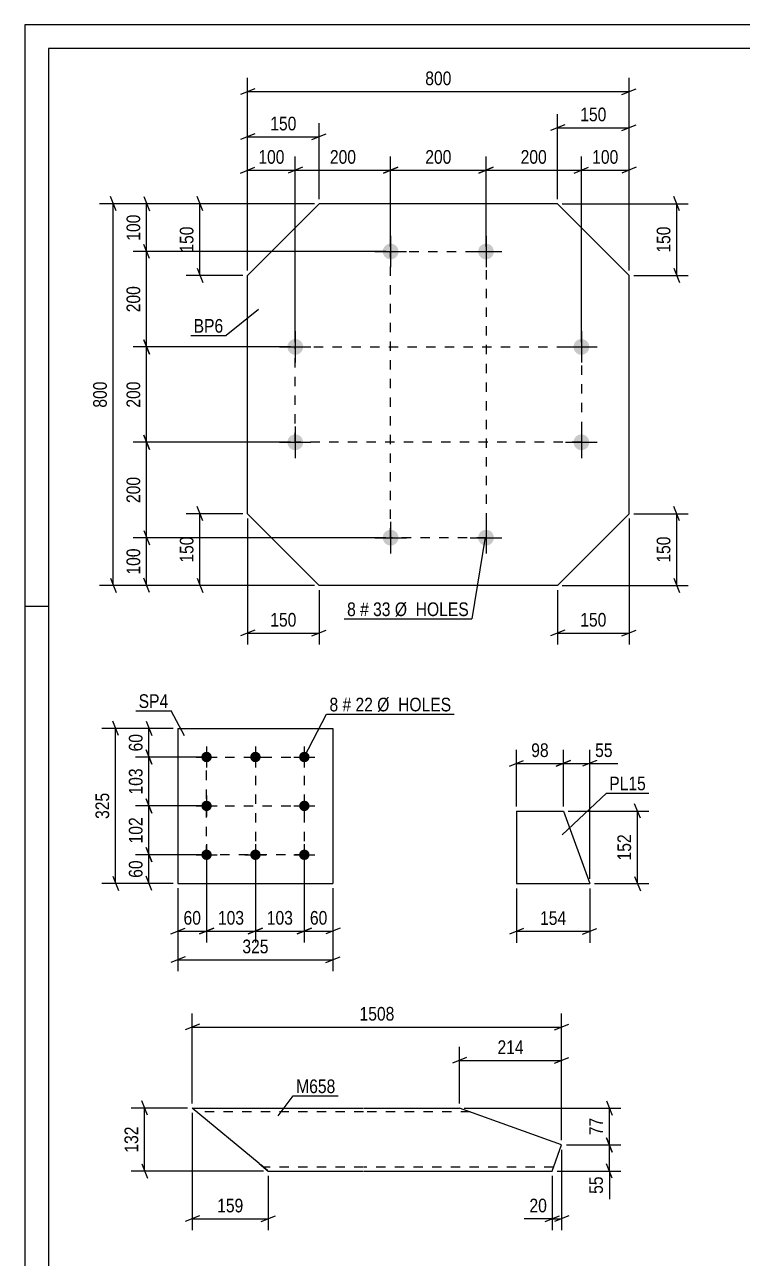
# Model space of a CAD drawing. Header units: millimetres. Extents: x 0 to 594, y 0 to 420.
# Drawn here: x 0 to 150.5, y 161.3 to 420 of the extents above; entities that cross this region are included whole.
import ezdxf

# ---------------------------------------------------------------- set-up
doc = ezdxf.new("R2010")
doc.units = ezdxf.units.MM
doc.linetypes.add('DXK_LINE_DOT2', pattern=[3.9198, 1.9599, -1.9599])
doc.styles.add('Arial Narrow', font='ARIALN.TTF', dxfattribs={"height": 0.2})

# ---------------------------------------------------------------- blocks, each defined once
blk = doc.blocks.new('Unknown-708355652-1130')
at = {"color": 5, "linetype": 'Continuous'}
for p, q in [((594, 420), (0, 420)), ((0, 420), (0, 0)), ((589, 415), (5, 415)), ((5, 415), (5, 5)), ((5, 298), (0, 298))]:
    blk.add_line(p, q, dxfattribs=at)
blk = doc.blocks.new('Part-708355652-8462 - 8461')
at = {"color": 2, "linetype": 'Continuous'}
for p, q in [((61.74, 382.44), (46.74, 367.44)), ((111.74, 382.44), (61.74, 382.44)), ((111.74, 382.44), (126.74, 367.44)), ((46.74, 317.44), (46.74, 367.44)), ((126.74, 317.44), (126.74, 367.44)), ((61.74, 302.44), (46.74, 317.44)), ((126.74, 317.44), (111.74, 302.44)), ((111.74, 302.44), (61.74, 302.44))]:
    blk.add_line(p, q, dxfattribs=at)
blk = doc.blocks.new('Bolt-708355652-8463 - 8461')
at = {"linetype": 'Continuous'}
for points in [[(76.74, 374.09, -1), (76.74, 370.79, -1)], [(96.74, 374.09, -1), (96.74, 370.79, -1)], [(56.74, 354.09, -1), (56.74, 350.79, -1)], [(116.74, 354.09, -1), (116.74, 350.79, -1)], [(56.74, 334.09, -1), (56.74, 330.79, -1)], [(116.74, 334.09, -1), (116.74, 330.79, -1)], [(76.74, 314.09, -1), (76.74, 310.79, -1)], [(96.74, 314.09, -1), (96.74, 310.79, -1)]]:
    blk.add_hatch(color=1, dxfattribs=at).paths.add_polyline_path(points)
at = {"color": 1, "linetype": 'Continuous'}
for p, q in [((76.74, 375.74), (76.74, 369.14)), ((96.74, 375.74), (96.74, 369.14)), ((73.44, 372.44), (80.04, 372.44)), ((93.44, 372.44), (100.04, 372.44)), ((56.74, 355.74), (56.74, 349.14)), ((116.74, 355.74), (116.74, 349.14)), ((53.44, 352.44), (60.04, 352.44)), ((113.44, 352.44), (120.04, 352.44)), ((56.74, 335.74), (56.74, 329.14)), ((116.74, 335.74), (116.74, 329.14)), ((53.44, 332.44), (60.04, 332.44)), ((113.44, 332.44), (120.04, 332.44)), ((76.74, 315.74), (76.74, 309.14)), ((96.74, 315.74), (96.74, 309.14)), ((73.44, 312.44), (80.04, 312.44)), ((93.44, 312.44), (100.04, 312.44))]:
    blk.add_line(p, q, dxfattribs=at)
blk = doc.blocks.new('Part-708355652-8470 - 8469')
at = {"color": 2, "linetype": 'Continuous'}
for p, q in [((49.15, 181.23), (35.15, 192.83)), ((35.15, 192.83), (71.08, 192.83)), ((71.18, 192.83), (91.18, 192.83)), ((112.6, 185.11), (91.18, 192.83)), ((110.63, 179.63), (112.6, 185.11)), ((49.15, 181.23), (51.08, 179.63)), ((51.08, 179.63), (71.08, 179.63)), ((71.18, 179.63), (110.63, 179.63))]:
    blk.add_line(p, q, dxfattribs=at)
at = {"color": 7, "linetype": 'DXK_LINE_DOT2'}
for p, q in [((71.08, 192.03), (36.12, 192.03)), ((93.4, 192.03), (71.18, 192.03)), ((50.93, 179.76), (49.15, 181.23)), ((49.83, 180.67), (49.89, 180.62)), ((50.04, 180.5), (50.11, 180.43)), ((71.08, 180.43), (50.11, 180.43)), ((110.92, 180.43), (71.18, 180.43))]:
    blk.add_line(p, q, dxfattribs=at)
blk = doc.blocks.new('Part-708355652-8556 - 8555')
at = {"color": 2, "linetype": 'Continuous'}
for p, q in [((32.14, 272.45), (32.14, 239.95)), ((32.14, 272.45), (64.64, 272.45)), ((64.64, 272.45), (64.64, 239.95)), ((32.14, 239.95), (64.64, 239.95))]:
    blk.add_line(p, q, dxfattribs=at)
blk = doc.blocks.new('Bolt-708355652-8557 - 8555')
at = {"linetype": 'Continuous'}
for points in [[(38.14, 267.55, -1), (38.14, 265.35, -1)], [(48.39, 267.55, -1), (48.39, 265.35, -1)], [(58.64, 267.55, -1), (58.64, 265.35, -1)], [(38.14, 257.3, -1), (38.14, 255.1, -1)], [(58.64, 257.3, -1), (58.64, 255.1, -1)], [(38.14, 247.05, -1), (38.14, 244.85, -1)], [(48.39, 247.05, -1), (48.39, 244.85, -1)], [(58.64, 247.05, -1), (58.64, 244.85, -1)]]:
    blk.add_hatch(color=1, dxfattribs=at).paths.add_polyline_path(points)
at = {"color": 1, "linetype": 'Continuous'}
for p, q in [((35.94, 266.45), (40.34, 266.45)), ((38.14, 268.65), (38.14, 264.25)), ((46.19, 266.45), (50.59, 266.45)), ((48.39, 268.65), (48.39, 264.25)), ((56.44, 266.45), (60.84, 266.45)), ((58.64, 268.65), (58.64, 264.25)), ((35.94, 256.2), (40.34, 256.2)), ((38.14, 258.4), (38.14, 254)), ((56.44, 256.2), (60.84, 256.2)), ((58.64, 258.4), (58.64, 254)), ((35.94, 245.95), (40.34, 245.95)), ((38.14, 248.15), (38.14, 243.75)), ((46.19, 245.95), (50.59, 245.95)), ((48.39, 248.15), (48.39, 243.75)), ((56.44, 245.95), (60.84, 245.95)), ((58.64, 248.15), (58.64, 243.75))]:
    blk.add_line(p, q, dxfattribs=at)
blk = doc.blocks.new('Part-708355652-8585 - 8584')
at = {"color": 2, "linetype": 'Continuous'}
for p, q in [((103.13, 255.1), (103.13, 239.9)), ((103.13, 255.1), (112.97, 255.1)), ((112.97, 255.1), (118.5, 239.9)), ((103.13, 239.9), (118.5, 239.9))]:
    blk.add_line(p, q, dxfattribs=at)
blk = doc.blocks.new('Rectangle-708355652-11738 - 8461')
at = {"color": 1, "linetype": 'DXK_LINE_DOT2'}
blk.add_lwpolyline([(76.74, 372.44), (96.74, 372.44), (96.74, 312.44), (76.74, 312.44), (76.74, 372.44)], close=True, dxfattribs=at)
blk = doc.blocks.new('Rectangle-708355652-11765 - 8555')
at = {"color": 1, "linetype": 'DXK_LINE_DOT2'}
blk.add_lwpolyline([(38.14, 266.45), (58.64, 266.45), (58.64, 245.95), (38.14, 245.95), (38.14, 266.45)], close=True, dxfattribs=at)
blk = doc.blocks.new('Rectangle-708355652-11755 - 8461')
at = {"color": 1, "linetype": 'DXK_LINE_DOT2'}
blk.add_lwpolyline([(56.74, 352.44), (116.74, 352.44), (116.74, 332.44), (56.74, 332.44), (56.74, 352.44)], close=True, dxfattribs=at)
blk = doc.blocks.new('Line-708355652-11775 - 8555')
at = {"color": 1, "linetype": 'DXK_LINE_DOT2'}
blk.add_line((48.39, 266.45), (48.39, 245.95), dxfattribs=at)
blk = doc.blocks.new('Line-708355652-11782 - 8555')
at = {"color": 1, "linetype": 'DXK_LINE_DOT2'}
blk.add_line((38.14, 256.2), (58.64, 256.2), dxfattribs=at)
blk = doc.blocks.new('StraightDimension-708355652-8966 - 8461')
at = {"color": 7, "linetype": 'Continuous'}
for p, q in [((19.17, 380.94), (17.97, 383.94)), ((60.74, 382.44), (15.72, 382.44)), ((18.57, 302.44), (18.57, 382.44)), ((17.97, 303.94), (19.17, 300.94)), ((60.74, 302.44), (15.72, 302.44))]:
    blk.add_line(p, q, dxfattribs=at)
at = {"color": 0}
blk.add_wipeout([(17.82, 345.78), (13.62, 345.78), (13.62, 339.1), (17.82, 339.1)], dxfattribs=at)
at = {"color": 3, "style": 'Arial Narrow'}
blk.add_text('800', height=2.863, rotation=90.0002, dxfattribs=at).set_placement((17.22, 339.7))
blk = doc.blocks.new('StraightDimension-708355652-8890 - 8461')
at = {"color": 7, "linetype": 'Continuous'}
for p, q in [((126.74, 316.44), (126.74, 290.04)), ((111.74, 301.44), (111.74, 290.04)), ((113.24, 293.04), (110.24, 291.84)), ((111.74, 292.44), (126.74, 292.44)), ((125.24, 291.84), (128.24, 293.04))]:
    blk.add_line(p, q, dxfattribs=at)
at = {"color": 0}
blk.add_wipeout([(122.58, 293.19), (122.58, 297.39), (115.9, 297.39), (115.9, 293.19)], dxfattribs=at)
at = {"color": 3, "style": 'Arial Narrow'}
blk.add_text('150', height=2.863, dxfattribs=at).set_placement((116.5, 293.79))
blk = doc.blocks.new('StraightDimension-708355652-8898 - 8461')
at = {"color": 7, "linetype": 'Continuous'}
for p, q in [((111.74, 383.44), (111.74, 401.25)), ((126.74, 368.44), (126.74, 401.25)), ((113.24, 399), (110.24, 397.8)), ((111.74, 398.4), (126.74, 398.4)), ((125.24, 397.8), (128.24, 399))]:
    blk.add_line(p, q, dxfattribs=at)
at = {"color": 0}
blk.add_wipeout([(122.58, 399.15), (122.58, 403.35), (115.9, 403.35), (115.9, 399.15)], dxfattribs=at)
at = {"color": 3, "style": 'Arial Narrow'}
blk.add_text('150', height=2.863, dxfattribs=at).set_placement((116.5, 399.75))
blk = doc.blocks.new('StraightDimension-708355652-8906 - 8461')
at = {"color": 7, "linetype": 'Continuous'}
for p, q in [((137.34, 380.94), (136.14, 383.94)), ((112.74, 382.44), (139.14, 382.44)), ((136.74, 367.44), (136.74, 382.44)), ((127.74, 367.44), (139.14, 367.44)), ((136.14, 368.94), (137.34, 365.94))]:
    blk.add_line(p, q, dxfattribs=at)
at = {"color": 0}
blk.add_wipeout([(135.99, 378.28), (131.79, 378.28), (131.79, 371.6), (135.99, 371.6)], dxfattribs=at)
at = {"color": 3, "style": 'Arial Narrow'}
blk.add_text('150', height=2.863, rotation=90.0002, dxfattribs=at).set_placement((135.39, 372.2))
blk = doc.blocks.new('StraightDimension-708355652-8894 - 8461')
at = {"color": 7, "linetype": 'Continuous'}
for p, q in [((46.74, 316.44), (46.74, 290.04)), ((61.74, 301.44), (61.74, 290.04)), ((48.24, 293.04), (45.24, 291.84)), ((46.74, 292.44), (61.74, 292.44)), ((60.24, 291.84), (63.24, 293.04))]:
    blk.add_line(p, q, dxfattribs=at)
at = {"color": 0}
blk.add_wipeout([(57.58, 293.19), (57.58, 297.39), (50.9, 297.39), (50.9, 293.19)], dxfattribs=at)
at = {"color": 3, "style": 'Arial Narrow'}
blk.add_text('150', height=2.863, dxfattribs=at).set_placement((51.5, 293.79))
blk = doc.blocks.new('StraightDimension-708355652-8902 - 8461')
at = {"color": 7, "linetype": 'Continuous'}
for p, q in [((46.74, 368.44), (46.74, 399.34)), ((61.74, 383.44), (61.74, 399.34)), ((48.24, 397.09), (45.24, 395.89)), ((46.74, 396.49), (61.74, 396.49)), ((60.24, 395.89), (63.24, 397.09))]:
    blk.add_line(p, q, dxfattribs=at)
at = {"color": 0}
blk.add_wipeout([(57.58, 397.24), (57.58, 401.44), (50.9, 401.44), (50.9, 397.24)], dxfattribs=at)
at = {"color": 3, "style": 'Arial Narrow'}
blk.add_text('150', height=2.863, dxfattribs=at).set_placement((51.5, 397.84))
blk = doc.blocks.new('StraightDimension-708355652-8910 - 8461')
at = {"color": 7, "linetype": 'Continuous'}
for p, q in [((137.34, 315.94), (136.14, 318.94)), ((127.74, 317.44), (139.14, 317.44)), ((136.74, 302.44), (136.74, 317.44)), ((136.14, 303.94), (137.34, 300.94)), ((112.74, 302.44), (139.14, 302.44))]:
    blk.add_line(p, q, dxfattribs=at)
at = {"color": 0}
blk.add_wipeout([(135.99, 313.28), (131.79, 313.28), (131.79, 306.6), (135.99, 306.6)], dxfattribs=at)
at = {"color": 3, "style": 'Arial Narrow'}
blk.add_text('150', height=2.863, rotation=90.0002, dxfattribs=at).set_placement((135.39, 307.2))
blk = doc.blocks.new('StraightDimension-708355652-8914 - 8461')
at = {"color": 7, "linetype": 'Continuous'}
for p, q in [((37.34, 380.94), (36.14, 383.94)), ((60.74, 382.44), (33.89, 382.44)), ((36.74, 367.44), (36.74, 382.44)), ((45.74, 367.44), (33.89, 367.44)), ((36.14, 368.94), (37.34, 365.94))]:
    blk.add_line(p, q, dxfattribs=at)
at = {"color": 0}
blk.add_wipeout([(35.99, 378.28), (31.79, 378.28), (31.79, 371.6), (35.99, 371.6)], dxfattribs=at)
at = {"color": 3, "style": 'Arial Narrow'}
blk.add_text('150', height=2.863, rotation=90.0002, dxfattribs=at).set_placement((35.39, 372.2))
blk = doc.blocks.new('StraightDimension-708355652-8918 - 8461')
at = {"color": 7, "linetype": 'Continuous'}
for p, q in [((37.34, 315.94), (36.14, 318.94)), ((45.74, 317.44), (33.89, 317.44)), ((36.74, 302.44), (36.74, 317.44)), ((36.14, 303.94), (37.34, 300.94)), ((60.74, 302.44), (33.89, 302.44))]:
    blk.add_line(p, q, dxfattribs=at)
at = {"color": 0}
blk.add_wipeout([(35.99, 313.28), (31.79, 313.28), (31.79, 306.6), (35.99, 306.6)], dxfattribs=at)
at = {"color": 3, "style": 'Arial Narrow'}
blk.add_text('150', height=2.863, rotation=90.0002, dxfattribs=at).set_placement((35.39, 307.2))
blk = doc.blocks.new('StraightDimension-708355652-8922 - 8461')
at = {"color": 7, "linetype": 'Continuous'}
for p, q in [((116.74, 353.44), (116.74, 392.34)), ((126.74, 368.44), (126.74, 392.34)), ((115.24, 388.89), (118.24, 390.09)), ((116.74, 389.49), (126.74, 389.49)), ((128.24, 390.09), (125.24, 388.89))]:
    blk.add_line(p, q, dxfattribs=at)
at = {"color": 0}
blk.add_wipeout([(125.08, 390.24), (125.08, 394.44), (118.4, 394.44), (118.4, 390.24)], dxfattribs=at)
at = {"color": 3, "style": 'Arial Narrow'}
blk.add_text('100', height=2.863, dxfattribs=at).set_placement((119, 390.84))
blk = doc.blocks.new('StraightDimension-708355652-8926 - 8461')
at = {"color": 7, "linetype": 'Continuous'}
for p, q in [((46.74, 368.44), (46.74, 392.34)), ((56.74, 353.44), (56.74, 392.34)), ((45.24, 388.89), (48.24, 390.09)), ((46.74, 389.49), (56.74, 389.49)), ((58.24, 390.09), (55.24, 388.89))]:
    blk.add_line(p, q, dxfattribs=at)
at = {"color": 0}
blk.add_wipeout([(55.08, 390.24), (55.08, 394.44), (48.4, 394.44), (48.4, 390.24)], dxfattribs=at)
at = {"color": 3, "style": 'Arial Narrow'}
blk.add_text('100', height=2.863, dxfattribs=at).set_placement((49, 390.84))
blk = doc.blocks.new('StraightDimension-708355652-8942 - 8461')
at = {"color": 7, "linetype": 'Continuous'}
for p, q in [((46.74, 368.44), (46.74, 408.82)), ((126.74, 368.44), (126.74, 408.82)), ((48.24, 406.57), (45.24, 405.37)), ((125.24, 405.37), (128.24, 406.57)), ((46.74, 405.97), (126.74, 405.97))]:
    blk.add_line(p, q, dxfattribs=at)
at = {"color": 0}
blk.add_wipeout([(90.08, 406.72), (90.08, 410.92), (83.4, 410.92), (83.4, 406.72)], dxfattribs=at)
at = {"color": 3, "style": 'Arial Narrow'}
blk.add_text('800', height=2.863, dxfattribs=at).set_placement((84, 407.32))
blk = doc.blocks.new('StraightDimension-708355652-8946 - 8461')
at = {"color": 7, "linetype": 'Continuous'}
for p, q in [((24.97, 383.94), (26.17, 380.94)), ((60.74, 382.44), (22.72, 382.44)), ((25.57, 372.44), (25.57, 382.44)), ((26.17, 370.94), (24.97, 373.94)), ((75.74, 372.44), (22.72, 372.44))]:
    blk.add_line(p, q, dxfattribs=at)
at = {"color": 0}
blk.add_wipeout([(24.82, 380.78), (20.62, 380.78), (20.62, 374.1), (24.82, 374.1)], dxfattribs=at)
at = {"color": 3, "style": 'Arial Narrow'}
blk.add_text('100', height=2.863, rotation=90.0002, dxfattribs=at).set_placement((24.22, 374.7))
blk = doc.blocks.new('StraightDimension-708355652-8950 - 8461')
at = {"color": 7, "linetype": 'Continuous'}
for p, q in [((24.97, 313.94), (26.17, 310.94)), ((75.74, 312.44), (22.72, 312.44)), ((25.57, 302.44), (25.57, 312.44)), ((26.17, 300.94), (24.97, 303.94)), ((60.74, 302.44), (22.72, 302.44))]:
    blk.add_line(p, q, dxfattribs=at)
at = {"color": 0}
blk.add_wipeout([(24.82, 310.78), (20.62, 310.78), (20.62, 304.1), (24.82, 304.1)], dxfattribs=at)
at = {"color": 3, "style": 'Arial Narrow'}
blk.add_text('100', height=2.863, rotation=90.0002, dxfattribs=at).set_placement((24.22, 304.7))
blk = doc.blocks.new('StraightDimension-708355652-13539 - 8461')
at = {"color": 7, "linetype": 'Continuous'}
for p, q in [((56.74, 353.44), (56.74, 392.34)), ((76.74, 373.44), (76.74, 392.34)), ((58.24, 390.09), (55.24, 388.89)), ((56.74, 389.49), (76.74, 389.49)), ((75.24, 388.89), (78.24, 390.09))]:
    blk.add_line(p, q, dxfattribs=at)
at = {"color": 0}
blk.add_wipeout([(70.08, 390.24), (70.08, 394.44), (63.4, 394.44), (63.4, 390.24)], dxfattribs=at)
at = {"color": 3, "style": 'Arial Narrow'}
blk.add_text('200', height=2.863, dxfattribs=at).set_placement((64, 390.84))
blk = doc.blocks.new('StraightDimension-708355652-13541 - 8461')
at = {"color": 7, "linetype": 'Continuous'}
for p, q in [((76.74, 373.44), (76.74, 392.34)), ((96.74, 373.44), (96.74, 392.34)), ((78.24, 390.09), (75.24, 388.89)), ((76.74, 389.49), (96.74, 389.49)), ((95.24, 388.89), (98.24, 390.09))]:
    blk.add_line(p, q, dxfattribs=at)
at = {"color": 0}
blk.add_wipeout([(90.08, 390.24), (90.08, 394.44), (83.4, 394.44), (83.4, 390.24)], dxfattribs=at)
at = {"color": 3, "style": 'Arial Narrow'}
blk.add_text('200', height=2.863, dxfattribs=at).set_placement((84, 390.84))
blk = doc.blocks.new('StraightDimension-708355652-13543 - 8461')
at = {"color": 7, "linetype": 'Continuous'}
for p, q in [((96.74, 373.44), (96.74, 392.34)), ((116.74, 353.44), (116.74, 392.34)), ((98.24, 390.09), (95.24, 388.89)), ((96.74, 389.49), (116.74, 389.49)), ((115.24, 388.89), (118.24, 390.09))]:
    blk.add_line(p, q, dxfattribs=at)
at = {"color": 0}
blk.add_wipeout([(110.08, 390.24), (110.08, 394.44), (103.4, 394.44), (103.4, 390.24)], dxfattribs=at)
at = {"color": 3, "style": 'Arial Narrow'}
blk.add_text('200', height=2.863, dxfattribs=at).set_placement((104, 390.84))
blk = doc.blocks.new('StraightDimension-708355652-13545 - 8461')
at = {"color": 7, "linetype": 'Continuous'}
for p, q in [((26.17, 330.94), (24.97, 333.94)), ((55.74, 332.44), (22.72, 332.44)), ((25.57, 312.44), (25.57, 332.44)), ((24.97, 313.94), (26.17, 310.94)), ((75.74, 312.44), (22.72, 312.44))]:
    blk.add_line(p, q, dxfattribs=at)
at = {"color": 0}
blk.add_wipeout([(24.82, 325.78), (20.62, 325.78), (20.62, 319.1), (24.82, 319.1)], dxfattribs=at)
at = {"color": 3, "style": 'Arial Narrow'}
blk.add_text('200', height=2.863, rotation=90.0002, dxfattribs=at).set_placement((24.22, 319.7))
blk = doc.blocks.new('StraightDimension-708355652-13547 - 8461')
at = {"color": 7, "linetype": 'Continuous'}
for p, q in [((55.74, 352.44), (22.72, 352.44)), ((26.17, 350.94), (24.97, 353.94)), ((25.57, 332.44), (25.57, 352.44)), ((24.97, 333.94), (26.17, 330.94)), ((55.74, 332.44), (22.72, 332.44))]:
    blk.add_line(p, q, dxfattribs=at)
at = {"color": 0}
blk.add_wipeout([(24.82, 345.78), (20.62, 345.78), (20.62, 339.1), (24.82, 339.1)], dxfattribs=at)
at = {"color": 3, "style": 'Arial Narrow'}
blk.add_text('200', height=2.863, rotation=90.0002, dxfattribs=at).set_placement((24.22, 339.7))
blk = doc.blocks.new('StraightDimension-708355652-13549 - 8461')
at = {"color": 7, "linetype": 'Continuous'}
for p, q in [((26.17, 370.94), (24.97, 373.94)), ((75.74, 372.44), (22.72, 372.44)), ((25.57, 352.44), (25.57, 372.44)), ((55.74, 352.44), (22.72, 352.44)), ((24.97, 353.94), (26.17, 350.94))]:
    blk.add_line(p, q, dxfattribs=at)
at = {"color": 0}
blk.add_wipeout([(24.82, 365.78), (20.62, 365.78), (20.62, 359.1), (24.82, 359.1)], dxfattribs=at)
at = {"color": 3, "style": 'Arial Narrow'}
blk.add_text('200', height=2.863, rotation=90.0002, dxfattribs=at).set_placement((24.22, 359.7))
blk = doc.blocks.new('StraightDimension-708355652-8986 - 8469')
at = {"color": 7, "linetype": 'Continuous'}
for p, q in [((122, 194.33), (123.2, 191.33)), ((92.18, 192.83), (125, 192.83)), ((122.6, 185.11), (122.6, 192.83)), ((123.2, 183.61), (122, 186.61)), ((113.6, 185.11), (125, 185.11))]:
    blk.add_line(p, q, dxfattribs=at)
at = {"color": 0}
blk.add_wipeout([(121.85, 191.4), (117.65, 191.4), (117.65, 186.55), (121.85, 186.55)], dxfattribs=at)
at = {"color": 3, "style": 'Arial Narrow'}
blk.add_text('77', height=2.863, rotation=90.0002, dxfattribs=at).set_placement((121.25, 187.15))
blk = doc.blocks.new('StraightDimension-708355652-8970 - 8469')
at = {"color": 7, "linetype": 'Continuous'}
for p, q in [((112.6, 184.11), (112.6, 167.23)), ((110.63, 178.63), (110.63, 167.23)), ((109.13, 169.03), (112.13, 170.23)), ((110.63, 169.63), (112.6, 169.63)), ((114.1, 170.23), (111.1, 169.03))]:
    blk.add_line(p, q, dxfattribs=at)
at = {"color": 0}
blk.add_wipeout([(110.1, 170.38), (110.1, 174.58), (105.25, 174.58), (105.25, 170.38)], dxfattribs=at)
at = {"color": 7, "linetype": 'Continuous'}
blk.add_line((110.63, 169.63), (104.72, 169.63), dxfattribs=at)
blk.add_line((110.63, 169.63), (104.72, 169.63), dxfattribs=at)
at = {"color": 3, "style": 'Arial Narrow'}
blk.add_text('20', height=2.863, dxfattribs=at).set_placement((105.85, 170.98))
blk = doc.blocks.new('StraightDimension-708355652-8976 - 8469')
at = {"color": 7, "linetype": 'Continuous'}
for p, q in [((35.15, 191.83), (35.15, 167.23)), ((51.08, 178.63), (51.08, 167.23)), ((36.65, 170.23), (33.65, 169.03)), ((35.15, 169.63), (51.08, 169.63)), ((49.58, 169.03), (52.58, 170.23))]:
    blk.add_line(p, q, dxfattribs=at)
at = {"color": 0}
blk.add_wipeout([(46.46, 170.38), (46.46, 174.58), (39.77, 174.58), (39.77, 170.38)], dxfattribs=at)
at = {"color": 3, "style": 'Arial Narrow'}
blk.add_text('159', height=2.863, dxfattribs=at).set_placement((40.37, 170.98))
blk = doc.blocks.new('StraightDimension-708355652-8981 - 8469')
at = {"color": 7, "linetype": 'Continuous'}
for p, q in [((91.18, 193.83), (91.18, 205.68)), ((112.6, 186.11), (112.6, 205.68)), ((92.68, 203.43), (89.68, 202.23)), ((91.18, 202.83), (112.6, 202.83)), ((111.1, 202.23), (114.1, 203.43))]:
    blk.add_line(p, q, dxfattribs=at)
at = {"color": 0}
blk.add_wipeout([(105.23, 203.58), (105.23, 207.78), (98.55, 207.78), (98.55, 203.58)], dxfattribs=at)
at = {"color": 3, "style": 'Arial Narrow'}
blk.add_text('214', height=2.863, dxfattribs=at).set_placement((99.15, 204.18))
blk = doc.blocks.new('StraightDimension-708355652-8987 - 8469')
at = {"color": 7, "linetype": 'Continuous'}
for p, q in [((122, 186.61), (123.2, 183.61)), ((113.6, 185.11), (125, 185.11)), ((122.6, 179.63), (122.6, 185.11)), ((123.2, 178.13), (122, 181.13)), ((111.63, 179.63), (125, 179.63))]:
    blk.add_line(p, q, dxfattribs=at)
at = {"color": 0}
blk.add_wipeout([(121.85, 179.11), (117.65, 179.11), (117.65, 174.25), (121.85, 174.25)], dxfattribs=at)
at = {"color": 7, "linetype": 'Continuous'}
blk.add_line((122.6, 179.63), (122.6, 173.73), dxfattribs=at)
blk.add_line((122.6, 179.63), (122.6, 173.73), dxfattribs=at)
at = {"color": 3, "style": 'Arial Narrow'}
blk.add_text('55', height=2.863, rotation=90.0002, dxfattribs=at).set_placement((121.25, 174.85))
blk = doc.blocks.new('StraightDimension-708355652-8998 - 8469')
at = {"color": 7, "linetype": 'Continuous'}
for p, q in [((25.75, 191.33), (24.55, 194.33)), ((34.15, 192.83), (22.3, 192.83)), ((25.15, 179.63), (25.15, 192.83)), ((24.55, 181.13), (25.75, 178.13)), ((50.08, 179.63), (22.3, 179.63))]:
    blk.add_line(p, q, dxfattribs=at)
at = {"color": 0}
blk.add_wipeout([(24.4, 189.58), (20.2, 189.58), (20.2, 182.89), (24.4, 182.89)], dxfattribs=at)
at = {"color": 3, "style": 'Arial Narrow'}
blk.add_text('132', height=2.863, rotation=90.0002, dxfattribs=at).set_placement((23.8, 183.49))
blk = doc.blocks.new('StraightDimension-708355652-9006 - 8469')
at = {"color": 7, "linetype": 'Continuous'}
for p, q in [((35.15, 193.83), (35.15, 212.68)), ((112.6, 186.11), (112.6, 212.68)), ((36.65, 210.43), (33.65, 209.23)), ((35.15, 209.83), (112.6, 209.83)), ((111.1, 209.23), (114.1, 210.43))]:
    blk.add_line(p, q, dxfattribs=at)
at = {"color": 0}
blk.add_wipeout([(78.13, 210.58), (78.13, 214.78), (69.62, 214.78), (69.62, 210.58)], dxfattribs=at)
at = {"color": 3, "style": 'Arial Narrow'}
blk.add_text('1508', height=2.863, dxfattribs=at).set_placement((70.22, 211.18))
blk = doc.blocks.new('StraightDimension-708355652-9174 - 8555')
at = {"color": 7, "linetype": 'Continuous'}
for p, q in [((31.14, 272.45), (23.21, 272.45)), ((25.46, 273.95), (26.66, 270.95)), ((26.06, 266.45), (26.06, 272.45)), ((37.14, 266.45), (23.21, 266.45)), ((26.66, 264.95), (25.46, 267.95))]:
    blk.add_line(p, q, dxfattribs=at)
at = {"color": 0}
blk.add_wipeout([(25.31, 271.88), (21.11, 271.88), (21.11, 267.02), (25.31, 267.02)], dxfattribs=at)
at = {"color": 3, "style": 'Arial Narrow'}
blk.add_text('60', height=2.863, rotation=90.0002, dxfattribs=at).set_placement((24.71, 267.62))
blk = doc.blocks.new('StraightDimension-708355652-13652 - 8555')
at = {"color": 7, "linetype": 'Continuous'}
for p, q in [((37.14, 266.45), (23.21, 266.45)), ((25.46, 267.95), (26.66, 264.95)), ((26.06, 256.2), (26.06, 266.45)), ((37.14, 256.2), (23.21, 256.2)), ((26.66, 254.7), (25.46, 257.7))]:
    blk.add_line(p, q, dxfattribs=at)
at = {"color": 0}
blk.add_wipeout([(25.31, 264.67), (21.11, 264.67), (21.11, 257.98), (25.31, 257.98)], dxfattribs=at)
at = {"color": 3, "style": 'Arial Narrow'}
blk.add_text('103', height=2.863, rotation=90.0002, dxfattribs=at).set_placement((24.71, 258.58))
blk = doc.blocks.new('StraightDimension-708355652-9177 - 8555')
at = {"color": 7, "linetype": 'Continuous'}
for p, q in [((37.14, 245.95), (23.21, 245.95)), ((25.46, 247.45), (26.66, 244.45)), ((26.06, 239.95), (26.06, 245.95)), ((26.66, 238.45), (25.46, 241.45)), ((31.14, 239.95), (23.21, 239.95))]:
    blk.add_line(p, q, dxfattribs=at)
at = {"color": 0}
blk.add_wipeout([(25.31, 245.38), (21.11, 245.38), (21.11, 240.52), (25.31, 240.52)], dxfattribs=at)
at = {"color": 3, "style": 'Arial Narrow'}
blk.add_text('60', height=2.863, rotation=90.0002, dxfattribs=at).set_placement((24.71, 241.12))
blk = doc.blocks.new('StraightDimension-708355652-9190 - 8555')
at = {"color": 7, "linetype": 'Continuous'}
for p, q in [((31.14, 272.45), (16.21, 272.45)), ((19.66, 270.95), (18.46, 273.95)), ((19.06, 239.95), (19.06, 272.45)), ((18.46, 241.45), (19.66, 238.45)), ((31.14, 239.95), (16.21, 239.95))]:
    blk.add_line(p, q, dxfattribs=at)
at = {"color": 0}
blk.add_wipeout([(18.31, 259.54), (14.11, 259.54), (14.11, 252.86), (18.31, 252.86)], dxfattribs=at)
at = {"color": 3, "style": 'Arial Narrow'}
blk.add_text('325', height=2.863, rotation=90.0002, dxfattribs=at).set_placement((17.71, 253.46))
blk = doc.blocks.new('StraightDimension-708355652-9194 - 8555')
at = {"color": 7, "linetype": 'Continuous'}
for p, q in [((58.64, 244.95), (58.64, 227.55)), ((64.64, 238.95), (64.64, 227.55)), ((57.14, 229.35), (60.14, 230.55)), ((66.14, 230.55), (63.14, 229.35)), ((58.64, 229.95), (64.64, 229.95))]:
    blk.add_line(p, q, dxfattribs=at)
at = {"color": 0}
blk.add_wipeout([(64.07, 230.7), (64.07, 234.9), (59.21, 234.9), (59.21, 230.7)], dxfattribs=at)
at = {"color": 3, "style": 'Arial Narrow'}
blk.add_text('60', height=2.863, dxfattribs=at).set_placement((59.81, 231.3))
blk = doc.blocks.new('StraightDimension-708355652-9197 - 8555')
at = {"color": 7, "linetype": 'Continuous'}
for p, q in [((38.14, 244.95), (38.14, 227.55)), ((32.14, 238.95), (32.14, 227.55)), ((30.64, 229.35), (33.64, 230.55)), ((39.64, 230.55), (36.64, 229.35)), ((32.14, 229.95), (38.14, 229.95))]:
    blk.add_line(p, q, dxfattribs=at)
at = {"color": 0}
blk.add_wipeout([(37.57, 230.7), (37.57, 234.9), (32.71, 234.9), (32.71, 230.7)], dxfattribs=at)
at = {"color": 3, "style": 'Arial Narrow'}
blk.add_text('60', height=2.863, dxfattribs=at).set_placement((33.31, 231.3))
blk = doc.blocks.new('StraightDimension-708355652-9210 - 8555')
at = {"color": 7, "linetype": 'Continuous'}
for p, q in [((32.14, 238.95), (32.14, 221.55)), ((64.64, 238.95), (64.64, 221.55)), ((33.64, 224.55), (30.64, 223.35)), ((32.14, 223.95), (64.64, 223.95)), ((63.14, 223.35), (66.14, 224.55))]:
    blk.add_line(p, q, dxfattribs=at)
at = {"color": 0}
blk.add_wipeout([(51.73, 224.7), (51.73, 228.9), (45.05, 228.9), (45.05, 224.7)], dxfattribs=at)
at = {"color": 3, "style": 'Arial Narrow'}
blk.add_text('325', height=2.863, dxfattribs=at).set_placement((45.65, 225.3))
blk = doc.blocks.new('StraightDimension-708355652-13650 - 8555')
at = {"color": 7, "linetype": 'Continuous'}
for p, q in [((37.14, 256.2), (23.21, 256.2)), ((25.46, 257.7), (26.66, 254.7)), ((26.06, 245.95), (26.06, 256.2)), ((37.14, 245.95), (23.21, 245.95)), ((26.66, 244.45), (25.46, 247.45))]:
    blk.add_line(p, q, dxfattribs=at)
at = {"color": 0}
blk.add_wipeout([(25.31, 254.42), (21.11, 254.42), (21.11, 247.73), (25.31, 247.73)], dxfattribs=at)
at = {"color": 3, "style": 'Arial Narrow'}
blk.add_text('102', height=2.863, rotation=90.0002, dxfattribs=at).set_placement((24.71, 248.33))
blk = doc.blocks.new('StraightDimension-708355652-13672 - 8555')
at = {"color": 7, "linetype": 'Continuous'}
for p, q in [((38.14, 244.95), (38.14, 227.55)), ((48.39, 244.95), (48.39, 227.55)), ((36.64, 229.35), (39.64, 230.55)), ((49.89, 230.55), (46.89, 229.35)), ((38.14, 229.95), (48.39, 229.95))]:
    blk.add_line(p, q, dxfattribs=at)
at = {"color": 0}
blk.add_wipeout([(46.61, 230.7), (46.61, 234.9), (39.92, 234.9), (39.92, 230.7)], dxfattribs=at)
at = {"color": 3, "style": 'Arial Narrow'}
blk.add_text('103', height=2.863, dxfattribs=at).set_placement((40.52, 231.3))
blk = doc.blocks.new('StraightDimension-708355652-13674 - 8555')
at = {"color": 7, "linetype": 'Continuous'}
for p, q in [((48.39, 244.95), (48.39, 227.55)), ((58.64, 244.95), (58.64, 227.55)), ((46.89, 229.35), (49.89, 230.55)), ((60.14, 230.55), (57.14, 229.35)), ((48.39, 229.95), (58.64, 229.95))]:
    blk.add_line(p, q, dxfattribs=at)
at = {"color": 0}
blk.add_wipeout([(56.86, 230.7), (56.86, 234.9), (50.17, 234.9), (50.17, 230.7)], dxfattribs=at)
at = {"color": 3, "style": 'Arial Narrow'}
blk.add_text('103', height=2.863, dxfattribs=at).set_placement((50.77, 231.3))
blk = doc.blocks.new('StraightDimension-708355652-9233 - 8584')
at = {"color": 7, "linetype": 'Continuous'}
for p, q in [((103.13, 238.9), (103.13, 227.5)), ((118.5, 238.9), (118.5, 227.5)), ((104.63, 230.5), (101.63, 229.3)), ((117, 229.3), (120, 230.5)), ((103.13, 229.9), (118.5, 229.9))]:
    blk.add_line(p, q, dxfattribs=at)
at = {"color": 0}
blk.add_wipeout([(114.16, 230.65), (114.16, 234.85), (107.47, 234.85), (107.47, 230.65)], dxfattribs=at)
at = {"color": 3, "style": 'Arial Narrow'}
blk.add_text('154', height=2.863, dxfattribs=at).set_placement((108.07, 231.25))
blk = doc.blocks.new('StraightDimension-708355652-9228 - 8584')
at = {"color": 7, "linetype": 'Continuous'}
for p, q in [((103.13, 256.1), (103.13, 267.95)), ((112.97, 256.1), (112.97, 267.95)), ((101.63, 264.5), (104.63, 265.7)), ((103.13, 265.1), (112.97, 265.1)), ((114.47, 265.7), (111.47, 264.5))]:
    blk.add_line(p, q, dxfattribs=at)
at = {"color": 0}
blk.add_wipeout([(110.48, 265.85), (110.48, 270.05), (105.62, 270.05), (105.62, 265.85)], dxfattribs=at)
at = {"color": 3, "style": 'Arial Narrow'}
blk.add_text('98', height=2.863, dxfattribs=at).set_placement((106.22, 266.45))
blk = doc.blocks.new('StraightDimension-708355652-9223 - 8584')
at = {"color": 7, "linetype": 'Continuous'}
for p, q in [((129.1, 253.6), (127.9, 256.6)), ((113.97, 255.1), (130.9, 255.1)), ((128.5, 239.9), (128.5, 255.1)), ((127.9, 241.4), (129.1, 238.4)), ((119.5, 239.9), (130.9, 239.9))]:
    blk.add_line(p, q, dxfattribs=at)
at = {"color": 0}
blk.add_wipeout([(127.75, 250.84), (123.55, 250.84), (123.55, 244.16), (127.75, 244.16)], dxfattribs=at)
at = {"color": 3, "style": 'Arial Narrow'}
blk.add_text('152', height=2.863, rotation=90.0002, dxfattribs=at).set_placement((127.15, 244.76))
blk = doc.blocks.new('StraightDimension-708355652-9227 - 8584')
at = {"color": 7, "linetype": 'Continuous'}
for p, q in [((112.97, 256.1), (112.97, 267.95)), ((118.5, 240.9), (118.5, 267.95)), ((111.47, 264.5), (114.47, 265.7)), ((112.97, 265.1), (118.5, 265.1)), ((120, 265.7), (117, 264.5))]:
    blk.add_line(p, q, dxfattribs=at)
at = {"color": 0}
blk.add_wipeout([(123.88, 265.85), (123.88, 270.05), (119.02, 270.05), (119.02, 265.85)], dxfattribs=at)
at = {"color": 7, "linetype": 'Continuous'}
blk.add_line((118.5, 265.1), (124.4, 265.1), dxfattribs=at)
blk.add_line((118.5, 265.1), (124.4, 265.1), dxfattribs=at)
at = {"color": 3, "style": 'Arial Narrow'}
blk.add_text('55', height=2.863, dxfattribs=at).set_placement((119.62, 266.45))
blk = doc.blocks.new('Mark-708355652-9488 - 8461')
at = {"color": 0}
blk.add_wipeout([(41.64, 355.42), (41.64, 358.42), (35.43, 358.42), (35.43, 355.42)], dxfattribs=at)
blk.add_wipeout([(41.64, 355.42), (41.64, 358.42), (35.43, 358.42), (35.43, 355.42)], dxfattribs=at)
at = {"color": 30, "linetype": 'Continuous'}
for p in [(49.03, 360.26), (34.83, 354.82)]:
    blk.add_line(p, (42.24, 354.82), dxfattribs=at)
at = {"color": 3, "style": 'Arial Narrow'}
blk.add_text('BP6', height=2.863, dxfattribs=at).set_placement((35.43, 355.42))
blk = doc.blocks.new('Mark-708355652-9491 - 8461')
at = {"color": 0}
blk.add_wipeout([(69.43, 296), (69.43, 299), (67.61, 299), (67.61, 296)], dxfattribs=at)
blk.add_wipeout([(69.43, 296), (69.43, 299), (67.61, 299), (67.61, 296)], dxfattribs=at)
blk.add_wipeout([(72.16, 296), (72.16, 299), (70.33, 299), (70.33, 296)], dxfattribs=at)
blk.add_wipeout([(72.16, 296), (72.16, 299), (70.33, 299), (70.33, 296)], dxfattribs=at)
at = {"color": 3, "style": 'Arial Narrow'}
blk.add_text('8', height=2.86, dxfattribs=at).set_placement((67.61, 296))
at = {"color": 0}
blk.add_wipeout([(76.72, 296), (76.72, 299), (73.06, 299), (73.06, 296)], dxfattribs=at)
blk.add_wipeout([(76.72, 296), (76.72, 299), (73.06, 299), (73.06, 296)], dxfattribs=at)
at = {"color": 3, "style": 'Arial Narrow'}
blk.add_text('#', height=2.86, dxfattribs=at).set_placement((70.33, 296))
at = {"color": 0}
blk.add_wipeout([(93.15, 296), (93.15, 299), (77.62, 299), (77.62, 296)], dxfattribs=at)
blk.add_wipeout([(93.15, 296), (93.15, 299), (77.62, 299), (77.62, 296)], dxfattribs=at)
at = {"color": 7, "linetype": 'Continuous'}
for p in [(96.56, 312.51), (67.01, 295.4)]:
    blk.add_line(p, (93.75, 295.4), dxfattribs=at)
at = {"color": 3, "style": 'Arial Narrow'}
for s, p in [('33', (73.06, 296)), ('Ø  HOLES', (77.62, 296))]:
    blk.add_text(s, height=2.863, dxfattribs=at).set_placement(p)
blk = doc.blocks.new('Mark-708355652-9492 - 8469')
at = {"color": 0}
blk.add_wipeout([(65.16, 195.98), (65.16, 198.98), (56.93, 198.98), (56.93, 195.98)], dxfattribs=at)
blk.add_wipeout([(65.16, 195.98), (65.16, 198.98), (56.93, 198.98), (56.93, 195.98)], dxfattribs=at)
at = {"color": 30, "linetype": 'Continuous'}
for p, q in [((53.15, 191.23), (56.33, 195.38)), ((56.33, 195.38), (65.76, 195.38))]:
    blk.add_line(p, q, dxfattribs=at)
at = {"color": 3, "style": 'Arial Narrow'}
blk.add_text('M658', height=2.863, dxfattribs=at).set_placement((56.93, 195.98))
blk = doc.blocks.new('Mark-708355652-9537 - 8555')
at = {"color": 0}
blk.add_wipeout([(30.11, 276.74), (30.11, 279.74), (23.9, 279.74), (23.9, 276.74)], dxfattribs=at)
blk.add_wipeout([(30.11, 276.74), (30.11, 279.74), (23.9, 279.74), (23.9, 276.74)], dxfattribs=at)
at = {"color": 30, "linetype": 'Continuous'}
for p in [(23.3, 276.14), (33.48, 270.89)]:
    blk.add_line(p, (30.71, 276.14), dxfattribs=at)
at = {"color": 3, "style": 'Arial Narrow'}
blk.add_text('SP4', height=2.863, dxfattribs=at).set_placement((23.9, 276.74))
blk = doc.blocks.new('Mark-708355652-9540 - 8555')
at = {"color": 0}
blk.add_wipeout([(65.74, 276.02), (65.74, 279.02), (63.92, 279.02), (63.92, 276.02)], dxfattribs=at)
blk.add_wipeout([(65.74, 276.02), (65.74, 279.02), (63.92, 279.02), (63.92, 276.02)], dxfattribs=at)
at = {"color": 7, "linetype": 'Continuous'}
blk.add_line((58.64, 266.45), (63.32, 275.42), dxfattribs=at)
at = {"color": 0}
blk.add_wipeout([(68.47, 276.02), (68.47, 279.02), (66.64, 279.02), (66.64, 276.02)], dxfattribs=at)
blk.add_wipeout([(68.47, 276.02), (68.47, 279.02), (66.64, 279.02), (66.64, 276.02)], dxfattribs=at)
at = {"color": 3, "style": 'Arial Narrow'}
blk.add_text('8', height=2.86, dxfattribs=at).set_placement((63.92, 276.02))
at = {"color": 0}
blk.add_wipeout([(73.03, 276.02), (73.03, 279.02), (69.37, 279.02), (69.37, 276.02)], dxfattribs=at)
blk.add_wipeout([(73.03, 276.02), (73.03, 279.02), (69.37, 279.02), (69.37, 276.02)], dxfattribs=at)
at = {"color": 3, "style": 'Arial Narrow'}
blk.add_text('#', height=2.86, dxfattribs=at).set_placement((66.64, 276.02))
at = {"color": 0}
blk.add_wipeout([(89.46, 276.02), (89.46, 279.02), (73.93, 279.02), (73.93, 276.02)], dxfattribs=at)
blk.add_wipeout([(89.46, 276.02), (89.46, 279.02), (73.93, 279.02), (73.93, 276.02)], dxfattribs=at)
at = {"color": 7, "linetype": 'Continuous'}
blk.add_line((63.32, 275.42), (90.06, 275.42), dxfattribs=at)
at = {"color": 3, "style": 'Arial Narrow'}
for s, p in [('22', (69.37, 276.02)), ('Ø  HOLES', (73.93, 276.02))]:
    blk.add_text(s, height=2.863, dxfattribs=at).set_placement(p)
blk = doc.blocks.new('Mark-708355652-9547 - 8584')
at = {"color": 0}
blk.add_wipeout([(130.25, 259.47), (130.25, 262.47), (122.58, 262.47), (122.58, 259.47)], dxfattribs=at)
blk.add_wipeout([(130.25, 259.47), (130.25, 262.47), (122.58, 262.47), (122.58, 259.47)], dxfattribs=at)
at = {"color": 30, "linetype": 'Continuous'}
for p, q in [((112.68, 250.13), (121.98, 258.87)), ((121.98, 258.87), (130.85, 258.87))]:
    blk.add_line(p, q, dxfattribs=at)
at = {"color": 3, "style": 'Arial Narrow'}
blk.add_text('PL15', height=2.863, dxfattribs=at).set_placement((122.58, 259.47))

msp = doc.modelspace()

# ---------------------------------------------------------------- block references
for name in ['Unknown-708355652-1130', 'Part-708355652-8462 - 8461', 'Bolt-708355652-8463 - 8461', 'Rectangle-708355652-11738 - 8461', 'Rectangle-708355652-11755 - 8461', 'Part-708355652-8556 - 8555', 'Bolt-708355652-8557 - 8555', 'Rectangle-708355652-11765 - 8555', 'Line-708355652-11775 - 8555', 'Line-708355652-11782 - 8555', 'Part-708355652-8585 - 8584', 'Part-708355652-8470 - 8469']:
    msp.add_blockref(name, (0, 0))

# ---------------------------------------------------------------- next in the draw order: block references
for name in ['StraightDimension-708355652-8898 - 8461', 'StraightDimension-708355652-8966 - 8461', 'StraightDimension-708355652-8890 - 8461', 'Mark-708355652-9540 - 8555', 'StraightDimension-708355652-9174 - 8555', 'StraightDimension-708355652-9228 - 8584', 'StraightDimension-708355652-9177 - 8555', 'StraightDimension-708355652-9194 - 8555', 'StraightDimension-708355652-9233 - 8584', 'StraightDimension-708355652-8986 - 8469', 'StraightDimension-708355652-8976 - 8469']:
    msp.add_blockref(name, (0, 0))

# ---------------------------------------------------------------- next in the draw order: block references
for name in ['StraightDimension-708355652-8902 - 8461', 'StraightDimension-708355652-8906 - 8461', 'StraightDimension-708355652-8910 - 8461', 'StraightDimension-708355652-8894 - 8461', 'StraightDimension-708355652-13652 - 8555', 'StraightDimension-708355652-9223 - 8584', 'StraightDimension-708355652-8981 - 8469', 'StraightDimension-708355652-8998 - 8469', 'StraightDimension-708355652-8970 - 8469']:
    msp.add_blockref(name, (0, 0))

# ---------------------------------------------------------------- next in the draw order: block references
for name in ['StraightDimension-708355652-8922 - 8461', 'StraightDimension-708355652-8914 - 8461', 'StraightDimension-708355652-8918 - 8461', 'StraightDimension-708355652-9190 - 8555', 'StraightDimension-708355652-9227 - 8584', 'StraightDimension-708355652-8987 - 8469']:
    msp.add_blockref(name, (0, 0))

# ---------------------------------------------------------------- next in the draw order: block references
for name in ['StraightDimension-708355652-8926 - 8461', 'StraightDimension-708355652-8950 - 8461', 'Mark-708355652-9537 - 8555', 'Mark-708355652-9547 - 8584', 'StraightDimension-708355652-9197 - 8555', 'StraightDimension-708355652-9006 - 8469']:
    msp.add_blockref(name, (0, 0))

# ---------------------------------------------------------------- next in the draw order: block references
for name in ['StraightDimension-708355652-8942 - 8461', 'StraightDimension-708355652-13545 - 8461', 'StraightDimension-708355652-13650 - 8555', 'StraightDimension-708355652-9210 - 8555', 'Mark-708355652-9492 - 8469']:
    msp.add_blockref(name, (0, 0))

# ---------------------------------------------------------------- next in the draw order: block references
for name in ['StraightDimension-708355652-8946 - 8461', 'Mark-708355652-9491 - 8461', 'StraightDimension-708355652-13672 - 8555']:
    msp.add_blockref(name, (0, 0))

# ---------------------------------------------------------------- next in the draw order: block references
for name in ['StraightDimension-708355652-13539 - 8461', 'StraightDimension-708355652-13674 - 8555']:
    msp.add_blockref(name, (0, 0))

# ---------------------------------------------------------------- next in the draw order: block references
for name in ['StraightDimension-708355652-13541 - 8461', 'StraightDimension-708355652-13547 - 8461']:
    msp.add_blockref(name, (0, 0))

# ---------------------------------------------------------------- next in the draw order: block references
for name in ['StraightDimension-708355652-13543 - 8461', 'StraightDimension-708355652-13549 - 8461']:
    msp.add_blockref(name, (0, 0))

# ---------------------------------------------------------------- next in the draw order: block references
msp.add_blockref('Mark-708355652-9488 - 8461', (0, 0))

doc.saveas('drawing.dxf')
